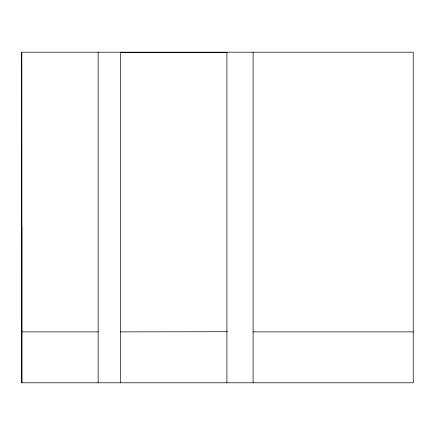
<?xml version="1.0" encoding="UTF-8"?>
<svg xmlns="http://www.w3.org/2000/svg" width="435" height="435" viewBox="0 0 435 435"><rect width="100%" height="100%" fill="white"/><g stroke="black" fill="none" stroke-linecap="round" stroke-linejoin="round"><path stroke-width="0.65" d="M21.75 382.8L21.75 52.2L413.25 52.2L413.25 382.8L21.75 382.8L21.859 226.39M227.467 331.72L120.261 331.878M21.75 52.575L21.859 382.8M120.386 52.575L227.07 52.575M21.766 331.878L98.136 331.878M253.094 331.878L413.25 331.878M253.094 52.2L253.094 382.8M226.901 52.2L226.901 382.8M120.691 52.2L120.691 382.8M98.136 52.2L98.136 382.8"/></g></svg>
